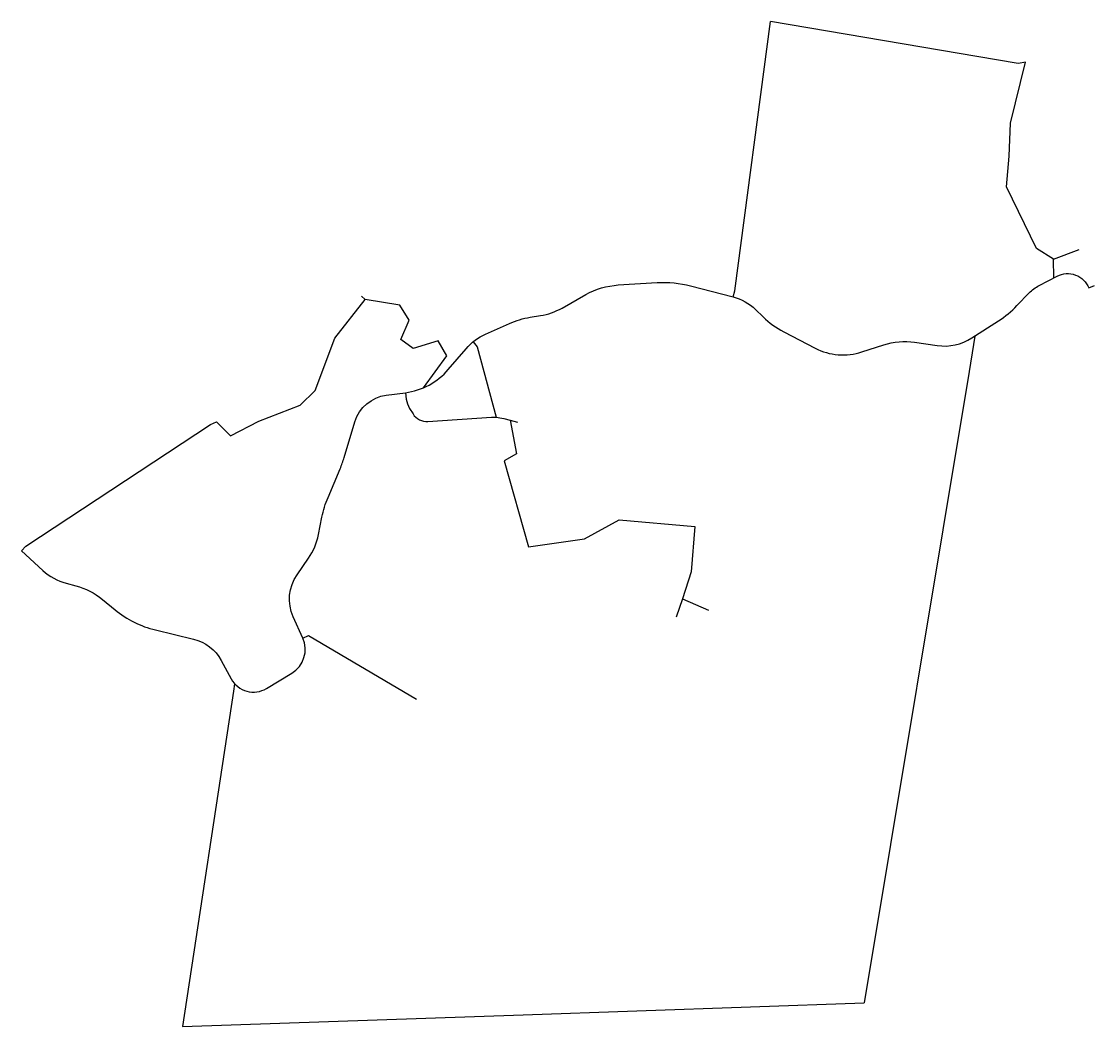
# Model space of a CAD drawing. Header units: feet. Extents: x 6072854 to 6077113, y 1926997 to 1930986.
import ezdxf

# ---------------------------------------------------------------- set-up
doc = ezdxf.new("R2010")
doc.units = ezdxf.units.FT

msp = doc.modelspace()

# ---------------------------------------------------------------- linework, layer by layer
for points in [[(6075685, 1929917.1), (6075826.9, 1930986.1)], [(6076951.2, 1929968.4), (6076949.7, 1930043), (6076883.3, 1930085), (6076763.3, 1930329.3), (6076774.7, 1930451.6), (6076779.7, 1930582.5), (6076838.8, 1930825.1), (6076811.5, 1930818.9), (6076801.7, 1930820.5), (6075826.9, 1930986.1)], [(6076949.7, 1930043), (6077052.5, 1930080.7)], [(6075678.7, 1929892.9), (6075685, 1929917.1)], [(6072871, 1928903.2), (6073604.3, 1929386.5), (6073628.3, 1929397.7), (6073683.3, 1929341.2), (6073795.8, 1929399.4), (6073960.4, 1929463.3), (6074019.8, 1929521.6), (6074098.3, 1929729.4), (6074218.6, 1929882.3)], [(6074449.9, 1929532.4), (6074542.2, 1929659.5), (6074507.8, 1929718.1), (6074409.5, 1929687.7), (6074360.1, 1929723.7), (6074393.6, 1929801), (6074355.6, 1929860.3), (6074218.6, 1929882.4), (6074204.3, 1929895.6)], [(6074647, 1929714.8), (6074662.9, 1929695.4)], [(6076638.4, 1929737.7), (6076632.9, 1929704.5), (6076615, 1929597.2)], [(6074662.9, 1929695.4), (6074738, 1929415.1)], [(6076615, 1929597.2), (6076198.2, 1927091)], [(6074793.5, 1929403.7), (6074818.6, 1929269.7), (6074770.1, 1929241.9), (6074866.9, 1928901.2), (6075088.5, 1928932.7), (6075226.7, 1929007.9), (6075526.8, 1928981.9), (6075512.6, 1928801.6), (6075477.5, 1928695), (6075453.3, 1928621.7)], [(6075477.5, 1928695), (6075580.4, 1928649.2)], [(6073970.8, 1928539.1), (6073993.6, 1928549.3), (6074422, 1928296.5)], [(6073700.2, 1928357.8), (6073695.7, 1928327.7)], [(6073695.7, 1928327.7), (6073493.2, 1926997.2), (6074845.7, 1927044.1), (6076198.2, 1927091)]]:
    msp.add_lwpolyline(points)
for points in [[(6072871, 1928903.2), (6072854.2, 1928884.7), (6072939.5, 1928806.9, 0.120423), (6073031.2, 1928756.9), (6073069.6, 1928746.7, -0.107421), (6073175.5, 1928692.4), (6073225.8, 1928651, 0.113309), (6073386, 1928571.1), (6073537.3, 1928534.6, -0.212329), (6073646.9, 1928450.5), (6073686.9, 1928376.8, 0.427826), (6073826.5, 1928338.9), (6073927.3, 1928399.8, 0.379199), (6073970.8, 1928539.1), (6073932.8, 1928623.5, -0.262909), (6073948.1, 1928790.1), (6073993.5, 1928855.5, 0.103046), (6074033.2, 1928949.4), (6074047, 1929019.2, -0.051132), (6074070.9, 1929097.2), (6074118.9, 1929210.9, 0.026768), (6074135.3, 1929256.2), (6074177.8, 1929397.3, -0.295462), (6074302.1, 1929502.8), (6074378, 1929512.7, 0.185489), (6074548.3, 1929604.9), (6074619, 1929687.4, -0.110972), (6074696.3, 1929745.2), (6074791.1, 1929787.6, -0.065069), (6074873, 1929812.1), (6074913.6, 1929818.7, 0.088368), (6074999.7, 1929848.8), (6075094.2, 1929902.1, -0.113273), (6075222.9, 1929940.2), (6075377.6, 1929949.8, -0.079598), (6075509.8, 1929937), (6075678.7, 1929892.9, -0.129175), (6075767.3, 1929843.1), (6075797.6, 1929813.7, 0.072448), (6075879.4, 1929754.7), (6076004.5, 1929689.6, 0.201484), (6076189.7, 1929674.3), (6076276.6, 1929702.6, -0.115409), (6076399.2, 1929713.1), (6076489.1, 1929700, 0.181487), (6076626.4, 1929730), (6076732.2, 1929798.3, 0.057915), (6076805.2, 1929858.5), (6076853.7, 1929909, -0.082032), (6076892.9, 1929938.2), (6076964.8, 1929975.4, -0.444706), (6077089.9, 1929928.5), (6077113.2, 1929937.6)], [(6074378, 1929512.7), (6074381.4, 1929486.9, 0.109021), (6074394.5, 1929450.4), (6074408.2, 1929428.7, 0.274605), (6074467.4, 1929398.6), (6074720.3, 1929415, -0.029406), (6074738, 1929415.1, -0.051004), (6074768.1, 1929410.4), (6074793.5, 1929403.7), (6074822.9, 1929396)]]:
    msp.add_lwpolyline(points, format="xyb")

doc.saveas('drawing.dxf')
